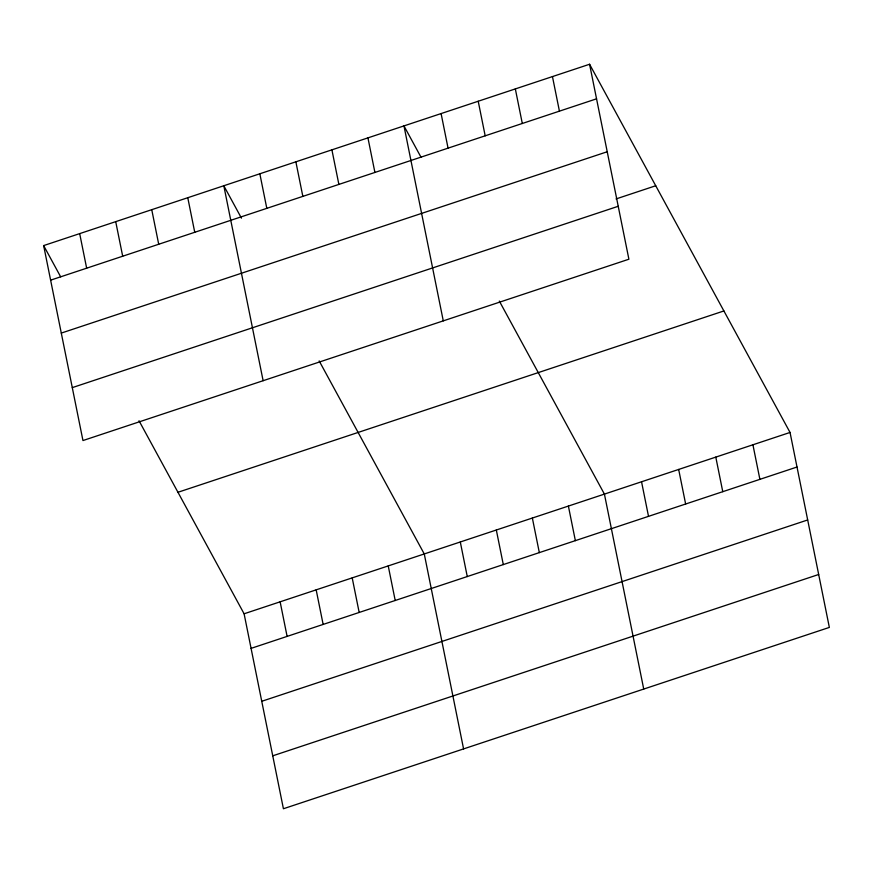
<?xml version="1.0" encoding="UTF-8"?>
<svg xmlns="http://www.w3.org/2000/svg" width="873" height="873" viewBox="0 0 873 873"><rect width="100%" height="100%" fill="white"/><g stroke="black" fill="none" stroke-linecap="round" stroke-linejoin="round"><path stroke-width="1.31" d="M589.581 64.253L628.898 259.216L82.957 440.549L43.65 245.586L589.581 64.253L790.043 432.451L829.35 627.414L283.419 808.747L244.102 613.784L139.014 420.742M50.623 280.157L596.554 98.824M61.296 333.082L607.226 151.749M616.054 198.935L655.732 185.753M72.284 387.623L618.226 206.279M177.95 492.285L723.892 310.952M244.102 613.784L790.043 432.451M251.075 648.366L797.005 467.022M261.747 701.292L807.678 519.959M272.747 755.822L818.678 574.489M420.972 157.151L403.97 125.908L443.277 320.86M499.323 301.065L604.422 494.107L643.728 689.07M241.45 218.152L223.804 185.742L263.122 380.704M319.169 360.909L424.267 553.951L463.574 748.903M43.65 245.586L60.663 276.828M752.919 444.783L759.892 479.353M715.795 457.114L722.768 491.685M678.67 469.445L685.643 504.016M641.546 481.776L648.519 516.347M552.456 76.584L559.429 111.155M515.332 88.915L522.305 123.486M568.388 506.078L575.362 540.649M478.218 101.246L485.181 135.817M532.355 518.038L539.328 552.62M441.094 113.577L448.056 148.148M496.322 530.009L503.295 564.58M460.3 541.98L467.262 576.551M367.937 137.869L374.91 172.45M331.904 149.84L338.877 184.41M388.234 565.911L395.207 600.493M295.871 161.811L302.844 196.381M352.201 577.882L359.174 612.453M259.838 173.782L266.811 208.352M316.168 589.853L323.141 624.424M280.135 601.824L287.108 636.395M187.771 197.713L194.744 232.283M151.749 209.684L158.711 244.254M115.716 221.655L122.689 256.226M79.683 233.615L86.656 268.186"/></g></svg>
